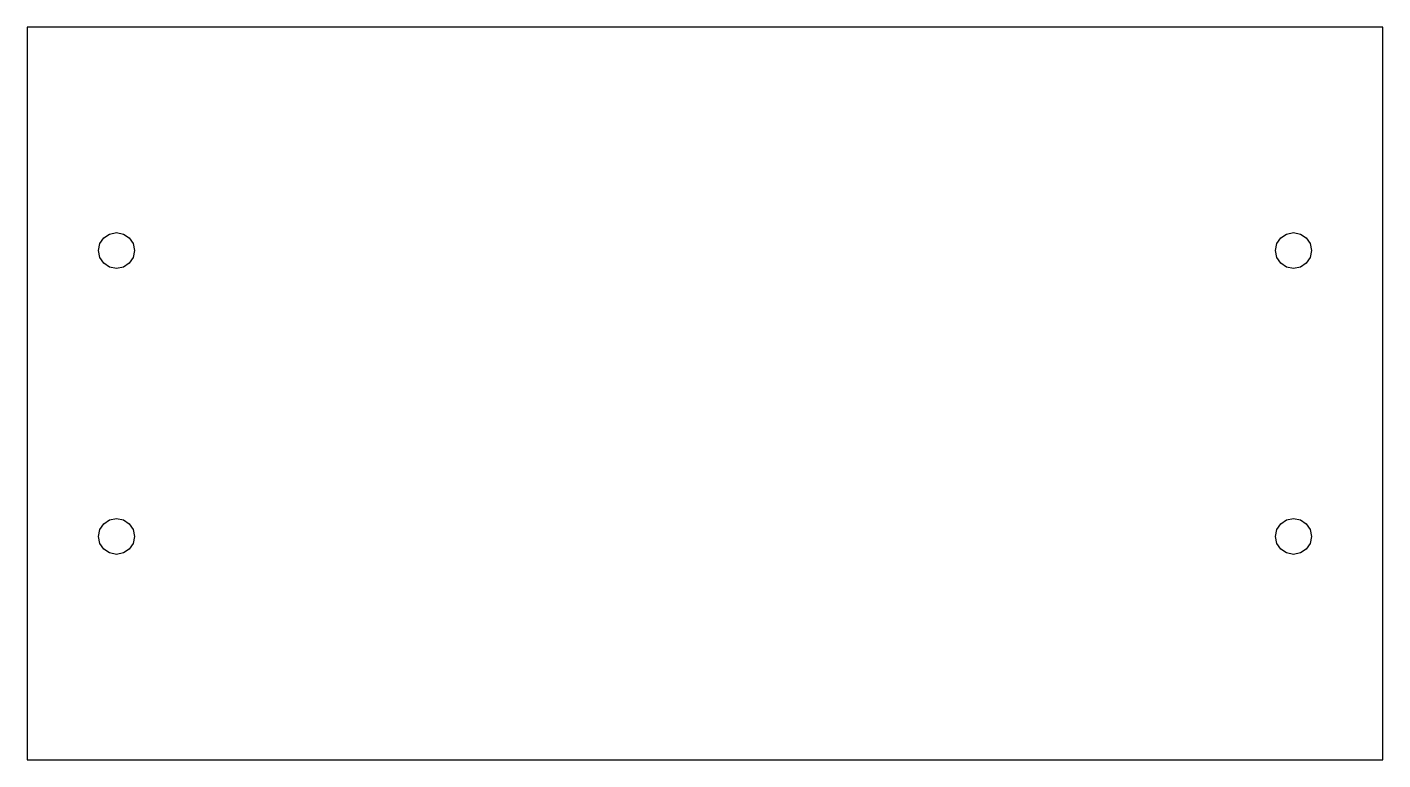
# Model space of a CAD drawing. Header units: millimetres. Extents: x 0 to 482, y 0 to 260.
import ezdxf

# ---------------------------------------------------------------- set-up
doc = ezdxf.new("R2010")
doc.units = ezdxf.units.MM

msp = doc.modelspace()

# ---------------------------------------------------------------- linework, layer by layer
for p, q in [((481.55, 260.35), (0, 260.35)), ((0, 260.35), (0, 0)), ((481.55, 0), (481.55, 260.35)), ((25.4, 180.97), (25.88, 183.41)), ((25.88, 183.41), (27.26, 185.47)), ((27.26, 185.47), (29.32, 186.84)), ((29.32, 186.84), (31.75, 187.32)), ((31.75, 187.32), (34.18, 186.84)), ((34.18, 186.84), (36.24, 185.47)), ((36.24, 185.47), (37.62, 183.41)), ((37.62, 183.41), (38.1, 180.97)), ((443.45, 180.97), (443.93, 183.41)), ((443.93, 183.41), (445.31, 185.47)), ((445.31, 185.47), (447.37, 186.84)), ((447.37, 186.84), (449.8, 187.32)), ((449.8, 187.32), (452.23, 186.84)), ((452.23, 186.84), (454.29, 185.47)), ((454.29, 185.47), (455.67, 183.41)), ((455.67, 183.41), (456.15, 180.97)), ((25.88, 178.54), (25.4, 180.97)), ((27.26, 176.49), (25.88, 178.54)), ((37.62, 178.54), (36.24, 176.49)), ((38.1, 180.97), (37.62, 178.54)), ((443.93, 178.54), (443.45, 180.97)), ((445.31, 176.49), (443.93, 178.54)), ((455.67, 178.54), (454.29, 176.49)), ((456.15, 180.97), (455.67, 178.54)), ((29.32, 175.11), (27.26, 176.49)), ((31.75, 174.62), (29.32, 175.11)), ((34.18, 175.11), (31.75, 174.62)), ((36.24, 176.49), (34.18, 175.11)), ((447.37, 175.11), (445.31, 176.49)), ((449.8, 174.62), (447.37, 175.11)), ((452.23, 175.11), (449.8, 174.62)), ((454.29, 176.49), (452.23, 175.11)), ((25.88, 81.81), (27.26, 83.87)), ((27.26, 83.87), (29.32, 85.24)), ((29.32, 85.24), (31.75, 85.72)), ((31.75, 85.72), (34.18, 85.24)), ((34.18, 85.24), (36.24, 83.87)), ((36.24, 83.87), (37.62, 81.81)), ((443.93, 81.81), (445.31, 83.87)), ((445.31, 83.87), (447.37, 85.24)), ((447.37, 85.24), (449.8, 85.72)), ((449.8, 85.72), (452.23, 85.24)), ((452.23, 85.24), (454.29, 83.87)), ((454.29, 83.87), (455.67, 81.81)), ((25.4, 79.38), (25.88, 81.81)), ((25.88, 76.94), (25.4, 79.38)), ((37.62, 81.81), (38.1, 79.38)), ((38.1, 79.38), (37.62, 76.94)), ((443.45, 79.38), (443.93, 81.81)), ((443.93, 76.94), (443.45, 79.38)), ((455.67, 81.81), (456.15, 79.38)), ((456.15, 79.38), (455.67, 76.94)), ((27.26, 74.88), (25.88, 76.94)), ((29.32, 73.51), (27.26, 74.88)), ((31.75, 73.03), (29.32, 73.51)), ((34.18, 73.51), (31.75, 73.03)), ((36.24, 74.88), (34.18, 73.51)), ((37.62, 76.94), (36.24, 74.88)), ((445.31, 74.88), (443.93, 76.94)), ((447.37, 73.51), (445.31, 74.88)), ((449.8, 73.03), (447.37, 73.51)), ((452.23, 73.51), (449.8, 73.03)), ((454.29, 74.88), (452.23, 73.51)), ((455.67, 76.94), (454.29, 74.88)), ((0, 0), (481.55, 0))]:
    msp.add_line(p, q)

doc.saveas('drawing.dxf')
